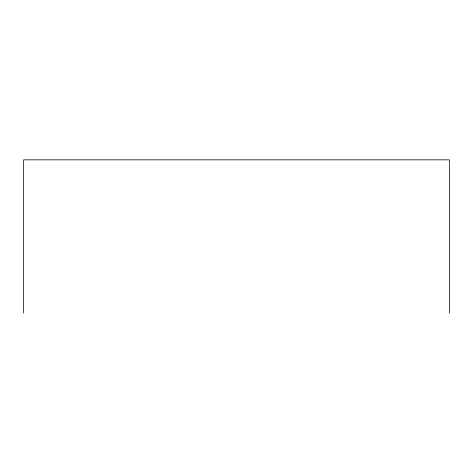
<?xml version="1.0" encoding="UTF-8"?>
<svg xmlns="http://www.w3.org/2000/svg" width="473" height="473" viewBox="0 0 473 473"><rect width="100%" height="100%" fill="white"/><g stroke="black" fill="none" stroke-linecap="round" stroke-linejoin="round"><path stroke-width="0.71" d="M449.35 313.156L449.35 159.844L23.65 159.844L23.65 313.156"/></g></svg>
